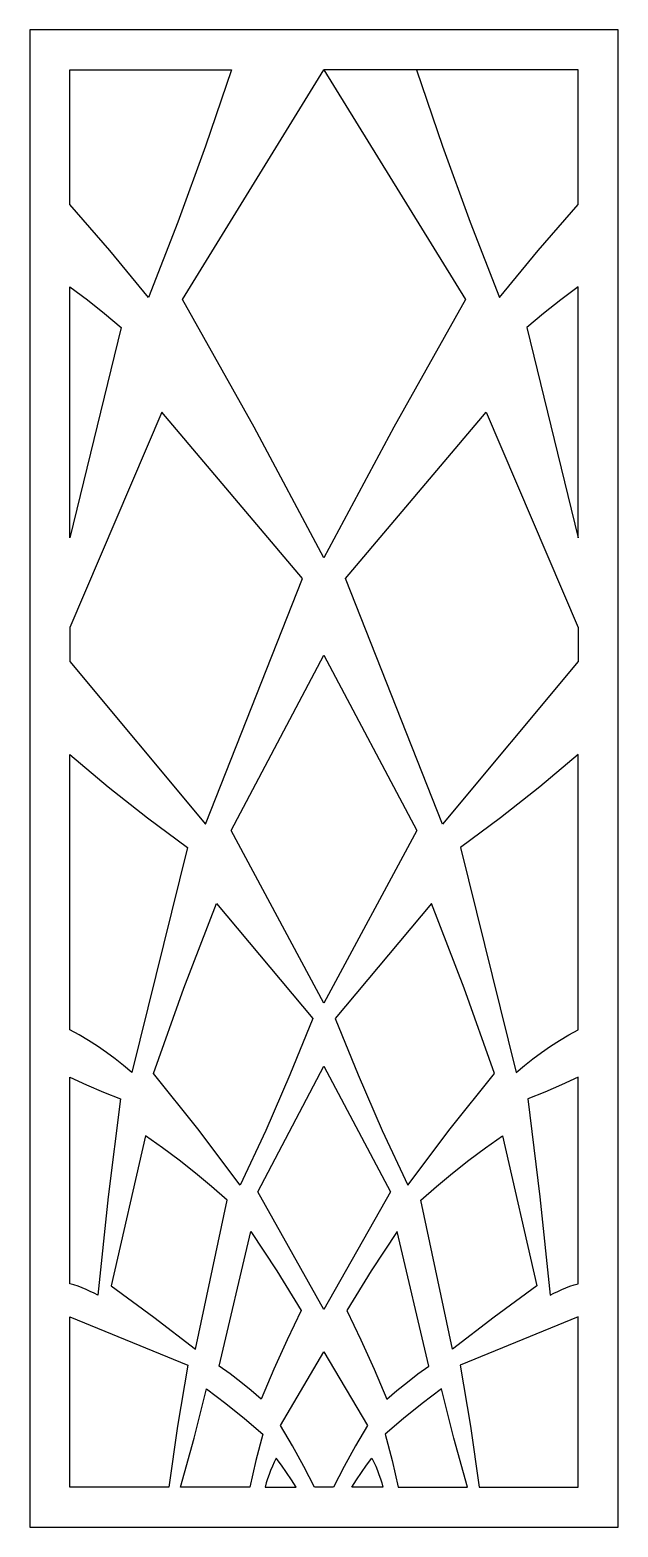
# Model space of a CAD drawing. Header units: millimetres. Extents: x 3855 to 4513, y 1874 to 3548.
import ezdxf

# ---------------------------------------------------------------- set-up
doc = ezdxf.new("R2010")
doc.units = ezdxf.units.MM
doc.layers.add('Layer 05', color=12, linetype='Continuous', true_color=0xde0000)

msp = doc.modelspace()

# ---------------------------------------------------------------- linework, layer by layer
at = {"layer": 'Layer 05'}
msp.add_lwpolyline([(4512.7, 1873.8), (4512.7, 3547.8), (3855.4, 3547.8), (3855.4, 1873.8)], close=True, dxfattribs=at)
for points in [[(3899.9, 3352.6), (3899.9, 3503.3), (4080.5, 3503.3)], [(4080.5, 3503.3), (4051.6, 3417.7), (4020.7, 3332.8), (3987.7, 3248.7)], [(4025.9, 3246.4), (4184, 3503.3)], [(4468.2, 3352.6), (4468.2, 3503.3), (4184, 3503.3)], [(4184, 3503.3), (4342.2, 3246.4)], [(4287.6, 3503.3), (4316.4, 3417.7), (4347.4, 3332.8), (4380.3, 3248.7)], [(3987.7, 3248.7), (3944.5, 3301.2), (3899.9, 3352.6)], [(4380.3, 3248.7), (4423.6, 3301.2), (4468.2, 3352.6)], [(3899.9, 3260.5), (3919.5, 3245.9), (3938.7, 3230.8), (3957.5, 3215.2)], [(3899.9, 2979.8), (3899.9, 3260.5)], [(4468.2, 3260.5), (4448.6, 3245.9), (4429.4, 3230.8), (4410.6, 3215.2)], [(4468.2, 2979.8), (4468.2, 3260.5)], [(4184, 2957.7), (4106, 3103.5), (4025.9, 3246.4)], [(4342.2, 3246.4), (4262.1, 3103.5), (4184, 2957.7)], [(3957.5, 3215.2), (3899.9, 2979.8)], [(4410.6, 3215.2), (4468.2, 2979.8)], [(4002.7, 3120.3), (3899.9, 2879.5)], [(4159.9, 2934.5), (4002.7, 3120.3)], [(4208.2, 2934.5), (4365.3, 3120.3)], [(4365.3, 3120.3), (4468.2, 2879.5)], [(4051.7, 2659.9), (4159.9, 2934.5)], [(4316.4, 2659.9), (4208.2, 2934.5)], [(3899.9, 2879.5), (3899.9, 2841.6)], [(4468.2, 2879.5), (4468.2, 2841.6)], [(4080.3, 2652.6), (4184, 2848.8)], [(4184, 2848.8), (4287.8, 2652.6)], [(3899.9, 2841.6), (4051.7, 2659.9)], [(4468.2, 2841.6), (4316.4, 2659.9)], [(3899.9, 2429.9), (3899.9, 2737.5)], [(3899.9, 2737.5), (3942.7, 2701.6), (3986.7, 2667), (4031.6, 2633.7)], [(4468.2, 2737.5), (4425.3, 2701.6), (4381.4, 2667), (4336.5, 2633.7)], [(4468.2, 2429.9), (4468.2, 2737.5)], [(4184, 2459.5), (4080.3, 2652.6)], [(4287.8, 2652.6), (4184, 2459.5)], [(4031.6, 2633.7), (3969.2, 2382.2)], [(4336.5, 2633.7), (4398.9, 2382.2)], [(3993.6, 2380.9), (4027.5, 2476.4), (4063.8, 2571)], [(4063.8, 2571), (4171.5, 2442.3)], [(4304.3, 2571), (4196.6, 2442.3)], [(4374.5, 2380.9), (4340.6, 2476.4), (4304.3, 2571)], [(3969.2, 2382.2), (3960, 2390), (3950.6, 2397.5), (3940.9, 2404.6), (3931, 2411.5), (3920.8, 2418), (3910.4, 2424.1), (3899.9, 2429.9)], [(4171.5, 2442.3), (4146, 2379.6), (4119, 2317.4), (4090.5, 2256)], [(4196.6, 2442.3), (4222.1, 2379.6), (4249.1, 2317.4), (4277.6, 2256)], [(4398.9, 2382.2), (4408.1, 2390), (4417.5, 2397.5), (4427.2, 2404.6), (4437.1, 2411.5), (4447.3, 2418), (4457.6, 2424.1), (4468.2, 2429.9)], [(4090.5, 2256), (4043, 2319.2), (3993.6, 2380.9)], [(4109.9, 2248.8), (4184, 2389.2)], [(4184, 2389.2), (4258.2, 2248.8)], [(4277.6, 2256), (4325.1, 2319.2), (4374.5, 2380.9)], [(3899.9, 2376.8), (3918.5, 2368.3), (3937.4, 2360.2), (3956.4, 2352.7)], [(3899.9, 2145.9), (3899.9, 2376.8)], [(4468.2, 2376.8), (4449.6, 2368.3), (4430.7, 2360.2), (4411.7, 2352.7)], [(4468.2, 2145.9), (4468.2, 2376.8)], [(3956.4, 2352.7), (3942.8, 2243), (3931.3, 2133.1)], [(4411.7, 2352.7), (4425.3, 2243), (4436.8, 2133.1)], [(3984.4, 2311.2), (3946.2, 2143.5)], [(4075.9, 2239.2), (4058.4, 2254.6), (4040.5, 2269.5), (4022.2, 2284), (4003.5, 2297.9), (3984.4, 2311.2)], [(4292.2, 2239.2), (4309.7, 2254.6), (4327.6, 2269.5), (4345.9, 2284), (4364.6, 2297.9), (4383.6, 2311.2)], [(4383.6, 2311.2), (4421.9, 2143.5)], [(4184, 2117.2), (4109.9, 2248.8)], [(4258.2, 2248.8), (4184, 2117.2)], [(4040.3, 2072.7), (4075.9, 2239.2)], [(4327.8, 2072.7), (4292.2, 2239.2)], [(4066.8, 2053.8), (4102.4, 2204.2)], [(4102.4, 2204.2), (4131.2, 2160.5), (4158.7, 2116)], [(4265.7, 2204.2), (4236.8, 2160.5), (4209.4, 2116)], [(4301.3, 2053.8), (4265.7, 2204.2)], [(3931.3, 2133.1), (3927, 2135.3), (3922.6, 2137.4), (3918.2, 2139.4), (3913.7, 2141.3), (3909.1, 2143), (3904.5, 2144.5), (3899.9, 2145.9)], [(3946.2, 2143.5), (3993.7, 2108.7), (4040.3, 2072.7)], [(4421.9, 2143.5), (4374.4, 2108.7), (4327.8, 2072.7)], [(4436.8, 2133.1), (4441.1, 2135.3), (4445.5, 2137.4), (4449.9, 2139.4), (4454.4, 2141.3), (4459, 2143), (4463.6, 2144.5), (4468.2, 2145.9)], [(4158.7, 2116), (4142.8, 2083.3), (4127.9, 2050.2), (4113.8, 2016.8)], [(4209.4, 2116), (4225.2, 2083.3), (4240.2, 2050.2), (4254.3, 2016.8)], [(3899.9, 2108.8), (4031.9, 2054.9)], [(4010.5, 1918.3), (3899.9, 1918.3), (3899.9, 2108.8)], [(4468.2, 2108.8), (4336.2, 2054.9)], [(4357.5, 1918.3), (4468.2, 1918.3), (4468.2, 2108.8)], [(4135.3, 1987.3), (4184, 2069.9)], [(4184, 2069.9), (4232.8, 1987.3)], [(4031.9, 2054.9), (4020.4, 1986.8), (4010.5, 1918.3)], [(4113.8, 2016.8), (4102.5, 2026.6), (4090.9, 2036), (4079, 2045.1), (4066.8, 2053.8)], [(4254.3, 2016.8), (4265.6, 2026.6), (4277.2, 2036), (4289.1, 2045.1), (4301.3, 2053.8)], [(4336.2, 2054.9), (4347.7, 1986.8), (4357.5, 1918.3)], [(4023.8, 1918.3), (4039, 1973.1), (4052.7, 2028.2)], [(4052.7, 2028.2), (4074.2, 2012.1), (4095.2, 1995.2), (4115.6, 1977.6)], [(4315.4, 2028.2), (4293.9, 2012.1), (4272.9, 1995.2), (4252.5, 1977.6)], [(4344.3, 1918.3), (4329.1, 1973.1), (4315.4, 2028.2)], [(4115.6, 1977.6), (4108, 1948.1), (4101.2, 1918.3)], [(4173.5, 1918.3), (4161.6, 1941.7), (4148.8, 1964.7), (4135.3, 1987.3)], [(4232.8, 1987.3), (4219.3, 1964.7), (4206.5, 1941.7), (4194.5, 1918.3)], [(4252.5, 1977.6), (4260.1, 1948.1), (4266.8, 1918.3)], [(4130.5, 1950.7), (4128.3, 1946.3), (4126.3, 1941.8), (4124.4, 1937.2), (4122.6, 1932.5), (4121, 1927.9), (4119.5, 1923.1), (4118.2, 1918.3)], [(4152.9, 1918.3), (4147.7, 1926.7), (4142.2, 1934.9), (4136.5, 1942.9), (4130.5, 1950.7)], [(4215.1, 1918.3), (4220.4, 1926.7), (4225.9, 1934.9), (4231.6, 1942.9), (4237.5, 1950.7)], [(4237.5, 1950.7), (4239.7, 1946.3), (4241.8, 1941.8), (4243.7, 1937.2), (4245.4, 1932.5), (4247.1, 1927.9), (4248.5, 1923.1), (4249.9, 1918.3)], [(4101.2, 1918.3), (4023.8, 1918.3)], [(4118.2, 1918.3), (4152.9, 1918.3)], [(4194.5, 1918.3), (4184, 1918.3), (4173.5, 1918.3)], [(4249.9, 1918.3), (4215.1, 1918.3)], [(4266.8, 1918.3), (4344.3, 1918.3)]]:
    msp.add_lwpolyline(points, dxfattribs=at)

doc.saveas('drawing.dxf')
